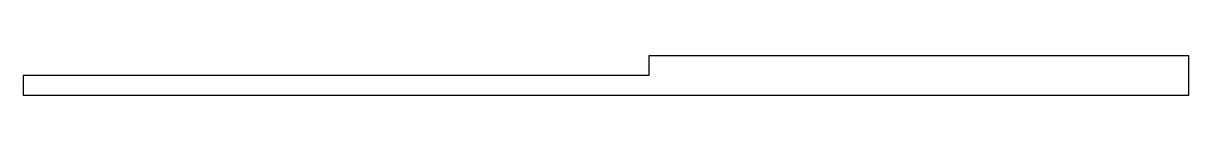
# Model space of a CAD drawing. Header units: millimetres. Extents: x -94 to 83, y 123 to 129.
import ezdxf

# ---------------------------------------------------------------- set-up
doc = ezdxf.new("R2010")
doc.units = ezdxf.units.MM
doc.layers.get('0').update_dxf_attribs({"linetype": 'CONTINUOUS'})

msp = doc.modelspace()

# ---------------------------------------------------------------- linework, layer by layer
msp.add_lwpolyline([(-94.5, 126), (-94.5, 123), (83.4, 123), (83.4, 129), (1, 129), (1, 126)], close=True)

doc.saveas('drawing.dxf')
